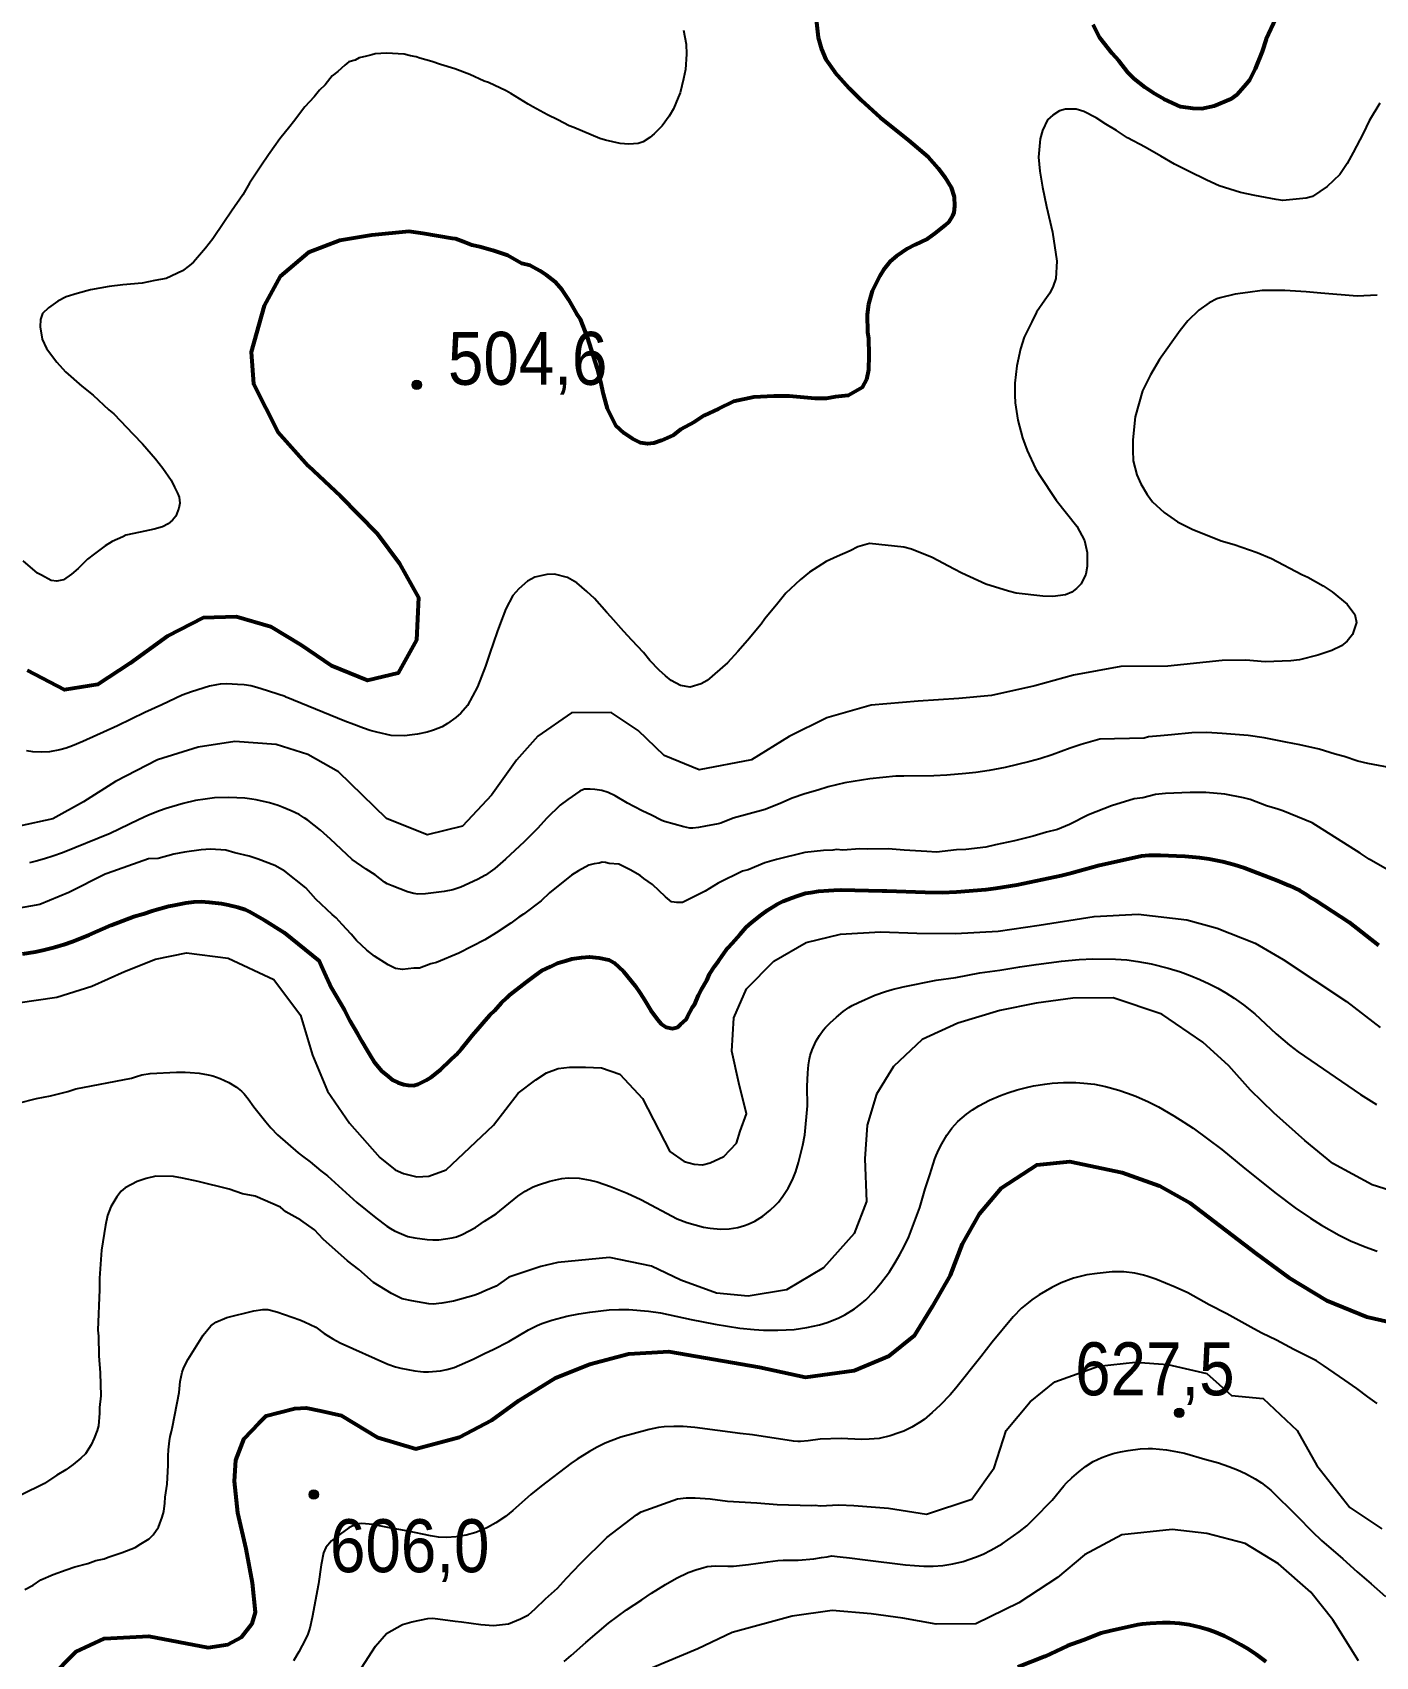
# Model space of a CAD drawing. Header units: metres. Extents: x 547833 to 556102, y 1844799 to 1850994.
# Drawn here: x 549995 to 550426, y 1846336 to 1846857 of the extents above; entities that cross this region are included whole.
import ezdxf

# ---------------------------------------------------------------- set-up
doc = ezdxf.new("R2010")
doc.units = ezdxf.units.M
doc.header["$LTSCALE"] = 6.8
for name, color, linetype, lineweight in [('1', 7, 'Continuous', 25), ('2', 7, 'Continuous', 53), ('5', 7, 'Continuous', 13)]:
    doc.layers.add(name, color=color, linetype=linetype, lineweight=lineweight)

msp = doc.modelspace()

# ---------------------------------------------------------------- hatches: boundary and pattern name
at = {"layer": '5'}
for points in [[(550120.01, 1846743.88, 1), (550117.01, 1846743.88, 1)], [(550364.84, 1846413.92, 1), (550361.84, 1846413.92, 1)], [(550086.94, 1846387.67, 1), (550083.94, 1846387.67, 1)]]:
    msp.add_hatch(color=256, dxfattribs=at).paths.add_polyline_path(points)

# ---------------------------------------------------------------- linework, layer by layer
at = {"layer": '1'}
for points in [[(550204.1, 1846857.7), (550204.98, 1846853.21), (550205.1, 1846850), (550204.78, 1846845.13), (550204.14, 1846842.08), (550203.03, 1846837.62), (550202.46, 1846836.07), (550200.89, 1846832.42), (550199.54, 1846830.16), (550197.29, 1846827.05), (550194.74, 1846824.4), (550193.38, 1846823.26), (550191.18, 1846821.89)], [(550191.18, 1846821.89), (550189.63, 1846821.35), (550186.55, 1846821.12), (550183.81, 1846821.31), (550179.1, 1846822.38), (550177.3, 1846822.92), (550168.97, 1846826.44), (550167.42, 1846827.01), (550163.85, 1846828.96), (550160.45, 1846830.56), (550155.81, 1846833.13), (550154.24, 1846833.95), (550148.76, 1846837.42), (550147.18, 1846838.23), (550141.54, 1846840.94), (550140.13, 1846841.4), (550135.55, 1846843.48), (550130.76, 1846845.29), (550126.13, 1846846.75), (550123.3, 1846847.67), (550119.46, 1846848.72), (550118.29, 1846849.21), (550116.52, 1846849.5), (550114.48, 1846850.02), (550108.74, 1846850.36), (550105.18, 1846850.08), (550104.09, 1846849.83), (550102.4, 1846849.39), (550099.98, 1846848.87), (550098.71, 1846848.11), (550096.67, 1846847.5), (550095.42, 1846846.49), (550093.17, 1846844.5), (550091.35, 1846843.06), (550089.07, 1846840.19), (550087.28, 1846838.5), (550085.54, 1846836.32), (550082.55, 1846833.13), (550078.89, 1846828.26), (550077.7, 1846826.76), (550074.55, 1846822.81), (550070.92, 1846817.68), (550068.48, 1846814.06), (550064.76, 1846808.56), (550062.7, 1846804.85), (550058.96, 1846799.59), (550056.52, 1846795.97), (550053.02, 1846790.74), (550050.64, 1846787.74), (550046.81, 1846783.22), (550045.56, 1846782.21), (550043.28, 1846780.46), (550037.98, 1846778), (550034.34, 1846777.34), (550030.34, 1846776.52), (550024.08, 1846775.93), (550019.68, 1846775.43), (550013.72, 1846774.38), (550009.4, 1846773.15), (550005.92, 1846772.14), (550003.23, 1846770.72), (550000.24, 1846768.64), (549998.34, 1846766.82), (549997.69, 1846764.88), (549997.59, 1846762.52)], [(550372.19, 1846809.56), (550366.28, 1846812.49), (550361.82, 1846814.71), (550357.43, 1846817.31), (550352.39, 1846820.21), (550346.73, 1846823.16), (550343.24, 1846825.49), (550339.78, 1846827.58), (550336.7, 1846829.59), (550332.75, 1846831.62), (550330.2, 1846832.32), (550326.85, 1846832.31), (550324.92, 1846831.85), (550322.72, 1846830.48), (550321.03, 1846828.93), (550319.44, 1846825.52), (550318.63, 1846822.83), (550318.18, 1846816.95), (550318.57, 1846812.41), (550319.4, 1846807.3), (550320.72, 1846801.12), (550322.64, 1846792.91), (550324.07, 1846783.53), (550323.7, 1846778.03), (550322.87, 1846775.58), (550321.76, 1846773.35), (550320.16, 1846771.06), (550317.5, 1846767.17), (550315.98, 1846764.14), (550313.57, 1846759.16), (550312.38, 1846755.43), (550311.14, 1846749.96), (550310.53, 1846744.44), (550310.59, 1846740.6), (550310.63, 1846738.12), (550311.51, 1846732.52), (550313.02, 1846726.87), (550314.47, 1846722.82), (550317.23, 1846717.06), (550318.32, 1846715.07), (550323.83, 1846706.9), (550330.49, 1846698.48), (550332.87, 1846693.91), (550333.8, 1846690.05), (550333.81, 1846685.59), (550333.35, 1846683.06), (550331.84, 1846680.04), (550330.4, 1846678.51), (550328.8, 1846677.34), (550326.79, 1846676.49), (550322.76, 1846675.91), (550319.52, 1846676.04), (550310.98, 1846677.05), (550308.56, 1846677.65), (550301.23, 1846679.91), (550293.53, 1846683.38), (550291.02, 1846684.71), (550284.02, 1846688.5), (550277.4, 1846691.1), (550274.85, 1846691.8), (550263.93, 1846692.92), (550260.08, 1846691.86), (550257.63, 1846690.59), (550253.5, 1846688.76), (550249.96, 1846687.12)], [(550427.77, 1846834.33), (550424.33, 1846828.61), (550422.43, 1846824.55), (550419.16, 1846818.48), (550417.21, 1846814.91), (550414.87, 1846811.43), (550410.86, 1846807.5), (550406.13, 1846804.36), (550404.09, 1846803.76), (550396.61, 1846803.03), (550394.46, 1846803.41), (550387.63, 1846804.62), (550383.06, 1846805.59), (550376.12, 1846807.78), (550372.19, 1846809.56)], [(550426.9, 1846772.71), (550420.47, 1846772.38), (550408.83, 1846773.29), (550404.13, 1846773.77), (550397.2, 1846774.2), (550389.92, 1846774.18), (550385.35, 1846773.46), (550381.35, 1846773.01), (550376.43, 1846771.84), (550375.45, 1846771.53), (550372.97, 1846770.24), (550369.6, 1846767.83), (550366.14, 1846764.41), (550363.66, 1846761.29), (550357.03, 1846752.04), (550354.15, 1846747.06), (550351.5, 1846741.91), (550349.21, 1846733.56), (550348.43, 1846726.19), (550348.39, 1846722.95), (550348.57, 1846719.53), (550349.69, 1846715), (550351.03, 1846712.12), (550353.04, 1846708.7), (550354.73, 1846706.27), (550358.55, 1846702.86), (550362.73, 1846699.89), (550367.45, 1846697.59), (550376.78, 1846693.8), (550380.95, 1846692.65), (550388.33, 1846690.05), (550392.99, 1846688.15), (550402.68, 1846682.98), (550404.59, 1846682.18), (550409.57, 1846679.31), (550412.42, 1846677.4), (550417.31, 1846673.51), (550419.71, 1846670.14), (550420.21, 1846667.57), (550419.02, 1846663.79), (550417.25, 1846661.57), (550415.39, 1846660.14), (550412.33, 1846658.58), (550407.85, 1846657.06), (550401.94, 1846655.58), (550399.15, 1846655.27), (550390.89, 1846654.94), (550384.76, 1846655.46), (550377.08, 1846655.39), (550359.72, 1846653.52), (550344.61, 1846653.5), (550329.34, 1846650.73), (550317, 1846647.25), (550303.06, 1846644.11), (550292.52, 1846643.17), (550279.49, 1846642.35), (550264.44, 1846641.03), (550250.22, 1846636.95), (550238.03, 1846631.02), (550226.02, 1846623.55), (550209.23, 1846620.35), (550197.93, 1846624.92), (550189.61, 1846632.94), (550180.91, 1846638.71), (550168.19, 1846638.56), (550157.34, 1846631.1), (550150.55, 1846623.44), (550142.47, 1846612.13), (550133.2, 1846602.25), (550121.83, 1846599.4), (550108.76, 1846604.67), (550093.42, 1846619.69), (550083.57, 1846625.2), (550073.33, 1846628.46), (550060.1, 1846629.43), (550048.35, 1846627.58), (550035.3, 1846623.5), (550021.81, 1846616.51), (550011.5, 1846610.02), (550001.59, 1846604.61), (549990.82, 1846602.22)], [(549997.59, 1846762.52), (549998.17, 1846758.49), (549999.62, 1846755.56), (550002.97, 1846751.1), (550005.67, 1846748.06), (550010.91, 1846743.45), (550014.59, 1846740.52), (550019.57, 1846735.88), (550021.21, 1846734.57), (550027.4, 1846728.09), (550030.48, 1846724.96), (550034.63, 1846720.1), (550036.94, 1846717.14), (550039.62, 1846713.23), (550040.74, 1846711), (550041.7, 1846709.13), (550042.22, 1846707.82), (550042.44, 1846705.87), (550042.11, 1846704.34), (550041.17, 1846701.76), (550040.08, 1846700.39), (550038.72, 1846699.25), (550036.85, 1846698.29), (550034.21, 1846697.5), (550029.73, 1846696.62), (550025.13, 1846695.6), (550024.07, 1846695.11), (550020.65, 1846693.6), (550018.45, 1846692.24), (550015.02, 1846689.62), (550012.74, 1846687.87), (550009.73, 1846684.93), (550007.58, 1846683.07), (550005.06, 1846681.3), (550002.88, 1846680.81), (550001.11, 1846681.1), (549997.95, 1846682.73), (549996.76, 1846683.46), (549992.1, 1846687.39)], [(550249.96, 1846687.12), (550244.64, 1846683.79), (550241.57, 1846681.33), (550236.98, 1846676.97), (550234.49, 1846673.84), (550230.23, 1846668.77), (550229.06, 1846667.02), (550224.69, 1846661.82), (550221.63, 1846658.25), (550218.32, 1846654.65), (550211.77, 1846648.95), (550209.79, 1846647.86), (550206.31, 1846646.84), (550203.15, 1846647.35), (550200.24, 1846649), (550198.33, 1846650.52), (550196.39, 1846652.29), (550193.31, 1846655.41), (550191.3, 1846657.91), (550187.61, 1846661.95), (550184.94, 1846664.75), (550180.82, 1846669.36), (550179.54, 1846670.83), (550175.56, 1846675.34), (550173.08, 1846677.54), (550169.92, 1846680.28), (550166.87, 1846682.04), (550162.78, 1846683.06), (550160.31, 1846683.03), (550156.45, 1846682.1), (550154.11, 1846680.84), (550151.29, 1846678.41), (550149.31, 1846676.21), (550147.06, 1846671.98), (550145.06, 1846666.67), (550144.3, 1846664.61), (550141.97, 1846657.77), (550140.6, 1846653.52), (550138, 1846646.91), (550134.83, 1846640.97), (550132.63, 1846638.49), (550131.06, 1846637.07), (550128.42, 1846635.16), (550126.68, 1846634.1), (550123.83, 1846633.03), (550121.79, 1846632.43), (550118.77, 1846631.71), (550117.06, 1846631.52), (550114.61, 1846631.24), (550110.26, 1846631.37), (550105.69, 1846632.34), (550103.51, 1846632.96), (550101.44, 1846633.72), (550098.34, 1846634.85), (550095.37, 1846635.88), (550076.61, 1846643.65), (550076.2, 1846643.81), (550068.55, 1846646.33), (550066.43, 1846646.96), (550065.25, 1846647.22), (550063.07, 1846647.55), (550060.89, 1846647.74), (550057.55, 1846647.87), (550055.39, 1846647.77), (550054.18, 1846647.6)], [(550054.18, 1846647.6), (550051.97, 1846647.1), (550046.16, 1846645.34), (550043.21, 1846644.25), (550036.63, 1846641.11), (550031.21, 1846638.65), (550022.37, 1846634.37), (550011.22, 1846629.34), (550007.94, 1846628), (550005.89, 1846627.3), (550003.84, 1846626.72), (550000.61, 1846626.11), (549997.93, 1846625.92), (549995.25, 1846626.05), (549993.15, 1846626.4)], [(550430.75, 1846621.09), (550423.91, 1846622.29), (550420.73, 1846623.05), (550416.35, 1846624.54), (550413.41, 1846625.32), (550408.26, 1846626.97), (550402.03, 1846628.37), (550397.59, 1846629.23), (550390.63, 1846630.55), (550385.46, 1846631.32), (550377.08, 1846631.98), (550372.2, 1846632.3), (550367.39, 1846632.13), (550360.89, 1846631.51), (550357.33, 1846631.23), (550353.52, 1846630.93), (550352.08, 1846630.51), (550337.81, 1846630.11), (550331.81, 1846628.47), (550328.29, 1846627.3), (550322.49, 1846625.14), (550318.58, 1846623.86), (550315.31, 1846622.96), (550307.45, 1846621.02), (550302.35, 1846620.06), (550298.05, 1846619.44), (550294.84, 1846619.07), (550288.72, 1846618.59), (550284.54, 1846618.36), (550274.87, 1846618.3), (550272.38, 1846618.22), (550264.02, 1846617.4), (550255.93, 1846616.14), (550250.59, 1846614.84), (550247.29, 1846613.77), (550243.13, 1846612.57), (550239.06, 1846611.15), (550235.39, 1846609.55), (550230.38, 1846607.6), (550220.08, 1846604.8), (550216.17, 1846603.23), (550215.25, 1846602.96), (550211.18, 1846602.26), (550208.94, 1846601.77), (550207.17, 1846601.55), (550206.15, 1846601.6), (550204.22, 1846602.01), (550198.05, 1846603.71), (550197.2, 1846604.05), (550193.7, 1846605.89), (550191.07, 1846607.07)], [(550191.07, 1846607.07), (550188.17, 1846608.51), (550186.15, 1846609.6), (550182.24, 1846611.91), (550179.96, 1846613.06), (550177.95, 1846613.63), (550175.65, 1846613.96), (550174.18, 1846614.14), (550172.77, 1846614.13), (550172.4, 1846614.06), (550172.04, 1846613.97), (550170.83, 1846613.4), (550167.03, 1846610.8), (550164.56, 1846608.97), (550160.26, 1846604.75), (550157.22, 1846601.44), (550152.97, 1846597.2), (550147.01, 1846591.65), (550143.59, 1846588.66), (550140.56, 1846586.49), (550137.99, 1846585.14), (550132.65, 1846582.67), (550130.05, 1846581.75), (550127.34, 1846581.24), (550121.3, 1846580.53), (550118.84, 1846580.44), (550117.58, 1846580.57), (550115.48, 1846581.16), (550110.65, 1846583.01), (550108.97, 1846583.73), (550108.17, 1846584.19), (550105.14, 1846586.59), (550102.21, 1846588.41), (550097.8, 1846591.53), (550090.83, 1846598.04), (550087.62, 1846600.92), (550083.5, 1846604.12), (550082.37, 1846604.92), (550080.75, 1846605.91), (550078.2, 1846607.15), (550075.61, 1846608.25), (550074, 1846608.87), (550071.19, 1846609.72), (550066.88, 1846610.69), (550065.56, 1846610.92), (550063.25, 1846611.15), (550058.18, 1846611.42), (550053.58, 1846611.26), (550050.51, 1846610.91), (550047.45, 1846610.41), (550043.52, 1846609.54), (550038.07, 1846607.86), (550035.85, 1846607.09), (550032.31, 1846605.71), (550029.19, 1846604.3), (550020, 1846599.88), (550004.79, 1846593.69), (550001.66, 1846592.55), (549998.96, 1846591.68), (549996.27, 1846590.94), (549994.14, 1846590.45)], [(550438.33, 1846583.58), (550424.31, 1846591.6), (550421.46, 1846593.51), (550405.98, 1846603.29), (550396.64, 1846607.09), (550394.95, 1846607.71), (550391.4, 1846608.72), (550386.1, 1846610.75), (550384.02, 1846611.33), (550378.02, 1846612.47), (550371.88, 1846612.99), (550366.82, 1846613.02), (550358.96, 1846612.74), (550355.76, 1846612.37), (550351.63, 1846611.3), (550348.83, 1846610.98), (550341.6, 1846608.74), (550334.23, 1846605.88), (550328.1, 1846602.76), (550324.24, 1846601.11), (550320.69, 1846600.3), (550316.38, 1846599), (550310.48, 1846597.52), (550304.35, 1846596.22), (550301.2, 1846595.46), (550294.8, 1846594.74), (550291.78, 1846594.6), (550285.39, 1846593.87), (550282.32, 1846594.13), (550274.99, 1846594.51), (550269.88, 1846594.95)], [(550269.88, 1846594.95), (550263.22, 1846594.8), (550260.77, 1846594.93), (550255.35, 1846594.52), (550253.31, 1846594.69), (550252.11, 1846594.55), (550249.09, 1846594.41), (550243.09, 1846593.73), (550234.04, 1846591.49), (550230.31, 1846590.46), (550224.89, 1846588.23), (550223.12, 1846587.82), (550215.26, 1846583.9), (550211.09, 1846581.4), (550203.81, 1846577.74), (550201.99, 1846577.74), (550200.35, 1846577.96), (550198.34, 1846579.55), (550194.25, 1846583.54), (550191.4, 1846585.44), (550190.29, 1846586.33), (550187.04, 1846588.19), (550183.39, 1846590), (550180.33, 1846590.26), (550179.08, 1846590.53), (550178.06, 1846590.61), (550177.09, 1846590.3), (550175.49, 1846590.12), (550173.71, 1846589.71), (550170.47, 1846587.93), (550168.21, 1846586.46), (550161.16, 1846580.8), (550158.41, 1846578.26), (550152.82, 1846573.99), (550151.31, 1846573.01), (550148.7, 1846571.09), (550143.99, 1846567.93), (550140.4, 1846565.7), (550131.97, 1846561.5), (550124.82, 1846558.46), (550123.05, 1846558.06), (550119.36, 1846556.63), (550117.54, 1846556.63), (550113.94, 1846556.22), (550111.68, 1846556.57), (550109.32, 1846557.72), (550104.96, 1846560.46), (550102.51, 1846562.41), (550099.13, 1846565.47), (550097.48, 1846567.51), (550094.5, 1846570.61), (550092.63, 1846572.83), (550091.29, 1846573.9), (550086.08, 1846578.77), (550082.83, 1846582.45), (550076.16, 1846587.77), (550072.91, 1846589.63), (550067.62, 1846591.66), (550064.68, 1846592.54), (550060.11, 1846593.64), (550057.17, 1846594.52), (550052.28, 1846594.78), (550049.26, 1846594.64), (550043.89, 1846593.83), (550040.52, 1846593.24), (550035.41, 1846591.85), (550032.39, 1846591.71), (550019.13, 1846587.05), (550018.42, 1846586.77), (550006.75, 1846580.9), (549997.43, 1846577.11), (549984.83, 1846574.78)], [(550014.13, 1846550.84), (550024.64, 1846555.54), (550034.58, 1846559.52), (550044.61, 1846561.57), (550057.93, 1846559.83), (550072.6, 1846553.05), (550081.18, 1846541.55), (550084.97, 1846528.73), (550089.79, 1846517.19), (550096.94, 1846506.83), (550106.63, 1846495.85), (550111.54, 1846491.91), (550114.21, 1846490.69), (550118.52, 1846489.67), (550122.42, 1846489.88), (550127.96, 1846491.91), (550143.13, 1846506.22), (550151.06, 1846516.47), (550156.7, 1846520.77), (550160.19, 1846523), (550163.89, 1846524.42), (550167.58, 1846524.83), (550172.72, 1846524.83), (550177.85, 1846524.63), (550183.75, 1846522.65), (550191.01, 1846514.77), (550199.81, 1846497.8), (550204.33, 1846494.55), (550207.62, 1846493.74), (550210.28, 1846493.53), (550212.75, 1846494.14), (550217.06, 1846496.18), (550221.17, 1846500.44), (550222.4, 1846504.3), (550224.43, 1846509.85), (550221.87, 1846519.83), (550219.68, 1846529.97), (550220.29, 1846540.69), (550224.43, 1846550), (550233.16, 1846558.91), (550243.53, 1846564.89), (550254.53, 1846567.57), (550267.44, 1846568.25), (550279.04, 1846567.88), (550291.53, 1846567.74), (550305.22, 1846568.51), (550318.38, 1846570.39), (550336, 1846573.17), (550350.19, 1846574), (550365.74, 1846572.12), (550375.52, 1846569.46), (550387.77, 1846564.61), (550396.67, 1846559.39), (550417.03, 1846545.98), (550427.86, 1846537.59)], [(550089.84, 1846489.95), (550098.09, 1846482.44), (550099.3, 1846481.42), (550105.37, 1846476.5), (550108.87, 1846473.83), (550110.02, 1846473.05), (550111.37, 1846472.34), (550114.32, 1846471), (550115.59, 1846470.53), (550117.86, 1846470.04), (550121.79, 1846469.51), (550123.69, 1846469.39), (550125.58, 1846469.48), (550129.89, 1846470.03), (550131.26, 1846470.42), (550133.1, 1846471.16), (550137.32, 1846473.4), (550140.3, 1846475.47), (550144.02, 1846477.81), (550151, 1846483.4), (550153.29, 1846485.01), (550155.88, 1846486.43), (550157.6, 1846487.14), (550161.25, 1846488.31), (550165.11, 1846489.11), (550167.15, 1846489.31), (550170.63, 1846489.24), (550174.22, 1846488.61), (550176.4, 1846488.04), (550180.7, 1846486.58), (550186.05, 1846484.42), (550190.5, 1846482.34), (550202.16, 1846476.16), (550205.18, 1846474.98), (550207.88, 1846474.21), (550210.6, 1846473.55), (550212.74, 1846473.15), (550216.05, 1846472.87), (550218.79, 1846472.97), (550221.55, 1846473.41), (550223.71, 1846474.02), (550224.9, 1846474.46), (550227.02, 1846475.47), (550229.6, 1846477.05), (550231.99, 1846478.91), (550233.72, 1846480.55), (550234.61, 1846481.54), (550236.1, 1846483.47), (550237.77, 1846486.06), (550239.15, 1846488.7), (550240.27, 1846491.42), (550241.13, 1846494.25), (550242.5, 1846499.82), (550243.13, 1846503.09), (550243.99, 1846512.42), (550243.91, 1846518.63), (550244.07, 1846523.08), (550244.28, 1846525.57), (550244.59, 1846527.51), (550244.84, 1846528.56), (550245.46, 1846530.43), (550246.76, 1846533.26), (550247.78, 1846535.01), (550248.97, 1846536.69), (550249.71, 1846537.58), (550251.2, 1846539.09), (550253.27, 1846540.92), (550255.46, 1846542.68), (550257.27, 1846543.96), (550258.33, 1846544.6), (550260.33, 1846545.64), (550265.64, 1846547.97), (550268.97, 1846549.17), (550271.19, 1846549.8), (550274.7, 1846550.63), (550285.31, 1846552.73), (550291.56, 1846553.64), (550299.32, 1846555.09), (550305.78, 1846555.99), (550312.17, 1846557.03), (550317.42, 1846557.77), (550325.58, 1846558.83), (550331.21, 1846559.42), (550335.55, 1846559.59), (550342.85, 1846559.49), (550346.54, 1846559.26), (550350.09, 1846558.79), (550354.33, 1846557.98), (550359.76, 1846556.68), (550363.74, 1846555.45), (550366.88, 1846554.29), (550369.95, 1846553), (550372.9, 1846551.63), (550375.68, 1846550.23), (550378.35, 1846548.72), (550380.94, 1846547.03), (550383.96, 1846544.84), (550387.56, 1846541.94), (550394.46, 1846535.59), (550398.76, 1846531.92), (550401.49, 1846529.78)], [(549984.43, 1846544.62), (550002.96, 1846547.37), (550014.13, 1846550.84)], [(550435.14, 1846484.03), (550425.26, 1846487.1), (550412.68, 1846493.93), (550403.71, 1846501.3), (550393.68, 1846510.2), (550386.25, 1846517.49), (550379.27, 1846525.33), (550370.91, 1846532.9), (550357.71, 1846541.82), (550342.11, 1846547.16), (550329.18, 1846546.97), (550317.42, 1846545.38), (550305.74, 1846543.04), (550292.23, 1846538.97)], [(550292.23, 1846538.97), (550280.76, 1846533.73), (550271.58, 1846525.07), (550266.11, 1846516.19), (550263.17, 1846506.2), (550262.36, 1846495.44), (550262.89, 1846481.78), (550258.99, 1846471.43), (550249.06, 1846460.4), (550237.28, 1846453.35), (550224.94, 1846451.31), (550214.79, 1846452.32), (550203.27, 1846456.48), (550193.86, 1846461), (550180.34, 1846463.79), (550163.75, 1846462.16), (550158.36, 1846460.9), (550148.07, 1846457.45), (550143.95, 1846454.55), (550140.66, 1846453.17), (550138.36, 1846452.1), (550136.81, 1846451.52), (550130.33, 1846449.77), (550126.56, 1846449.14), (550123.76, 1846448.82), (550122.34, 1846448.87), (550116.97, 1846449.87), (550113.86, 1846450.53), (550110.43, 1846452.17), (550104.57, 1846455.75), (550099.85, 1846459.87), (550096.29, 1846462.7), (550088.42, 1846469.7), (550085.66, 1846472.62), (550081.26, 1846475.77), (550076.5, 1846478.46), (550074.72, 1846479.88), (550066.64, 1846483.42), (550062.51, 1846484.16), (550058.28, 1846485.71), (550048.29, 1846488.21), (550043.32, 1846489.27), (550040.43, 1846489.75), (550034.75, 1846489.92), (550031.6, 1846489.15), (550028.67, 1846488.21), (550024.85, 1846486.16), (550023.57, 1846485.01), (550022.15, 1846483.23), (550020.29, 1846479.98), (550019.19, 1846477.23), (550018.53, 1846474.12), (550017.22, 1846466.08), (550016.62, 1846457.11), (550016.62, 1846453.47), (550016.08, 1846440.46), (550016.3, 1846438.46), (550016.4, 1846432.21), (550016.82, 1846426.79), (550017.05, 1846419.33), (550016.66, 1846415.65), (550016.67, 1846413.83), (550016.32, 1846409.74), (550015.88, 1846408.28), (550014.95, 1846405.74)], [(550401.49, 1846529.78), (550421.53, 1846516.1), (550426.67, 1846512.83)], [(549990.48, 1846513.28), (549996.38, 1846514.81), (550000.87, 1846515.69), (550002.2, 1846515.97), (550006.41, 1846517.07), (550009.05, 1846517.86), (550026.89, 1846521.36), (550028.17, 1846521.77), (550030.22, 1846522.35), (550032.87, 1846522.81), (550041.4, 1846523.23), (550044.14, 1846523.26), (550045.71, 1846523.19), (550048.64, 1846522.9), (550051.5, 1846522.41), (550052.97, 1846522.04), (550055.4, 1846521.21), (550058.18, 1846519.93), (550060.61, 1846518.48), (550062.27, 1846517.16), (550063.08, 1846516.34), (550064.37, 1846514.69), (550066.13, 1846512.15), (550070, 1846507.26), (550071.66, 1846505.34), (550073.8, 1846503.19), (550080.39, 1846497.37), (550081.76, 1846496.26), (550084.27, 1846494.5), (550087.65, 1846491.63), (550089.84, 1846489.95)], [(550311.27, 1846517.56), (550314.24, 1846518.33), (550316.55, 1846518.83), (550320.16, 1846519.45), (550322.5, 1846519.74), (550326.22, 1846519.95), (550330.09, 1846519.91), (550332.69, 1846519.76), (550336.1, 1846519.36), (550339.63, 1846518.63), (550343.95, 1846517.43), (550346.69, 1846516.54), (550349.39, 1846515.54), (550353.47, 1846513.73), (550356.63, 1846512.12), (550361.62, 1846509.19), (550364.82, 1846507.22), (550367.81, 1846505.25), (550376.97, 1846498.43), (550384.41, 1846492.32), (550394.46, 1846484.31), (550400.59, 1846479.73), (550405.47, 1846476.34), (550408.99, 1846474.14), (550414.69, 1846470.94), (550418.29, 1846469.16), (550423.04, 1846467.23), (550426.9, 1846465.84)], [(550111.69, 1846428.66), (550113.36, 1846428.28), (550117.88, 1846427.4), (550119.69, 1846427.12), (550120.65, 1846427.05), (550122.32, 1846427.06), (550126.15, 1846427.43), (550128.18, 1846427.79), (550130.54, 1846428.49), (550136.66, 1846431.18), (550140.46, 1846433.08), (550143.01, 1846434.23), (550148.06, 1846436.83), (550154.43, 1846440.57), (550157.21, 1846441.99), (550158.63, 1846442.62), (550161.84, 1846443.66), (550166.71, 1846444.96), (550170.52, 1846445.71), (550174.06, 1846446.22), (550180.27, 1846446.92), (550183.37, 1846447.11), (550186.58, 1846447.05), (550192.88, 1846446.58), (550196.77, 1846446.03), (550206.59, 1846443.86), (550214.35, 1846442.37), (550222.26, 1846441.12), (550226.82, 1846440.64), (550229.85, 1846440.48), (550234.41, 1846440.43), (550237.09, 1846440.51), (550239.69, 1846440.7), (550243.79, 1846441.28), (550247.79, 1846442.18), (550250.24, 1846442.91), (550253.82, 1846444.3), (550255.96, 1846445.36), (550259.06, 1846447.28), (550260.91, 1846448.69), (550262.66, 1846450.21), (550265.14, 1846452.7), (550267.45, 1846455.39), (550270.25, 1846459.15), (550272.15, 1846462.19), (550273.59, 1846464.72), (550274.98, 1846467.27), (550276.48, 1846470.42), (550280.02, 1846479.77), (550281.71, 1846485.77), (550283.3, 1846490.34), (550284.85, 1846495.47), (550285.25, 1846496.55), (550286.11, 1846498.43), (550287.08, 1846500.27), (550288.76, 1846503.06), (550290.37, 1846505.28), (550292.29, 1846507.37), (550295, 1846509.74), (550296.95, 1846511.14), (550299.03, 1846512.44), (550302.41, 1846514.25), (550305.95, 1846515.78), (550308.28, 1846516.63), (550311.27, 1846517.56)], [(550349.12, 1846458.74), (550345.52, 1846459.17), (550341.78, 1846459.15), (550336.95, 1846458.67), (550333.64, 1846458.18), (550329.41, 1846457.17), (550325.38, 1846455.59), (550322.43, 1846454.11), (550318.34, 1846451.75), (550316, 1846450.15), (550314.78, 1846449.22), (550312.72, 1846447.46), (550309.96, 1846444.72), (550303.25, 1846436.63), (550299.59, 1846431.9), (550291.56, 1846421.82), (550289.76, 1846419.71), (550286.55, 1846416.32), (550284.05, 1846413.97), (550281.41, 1846411.78), (550279.98, 1846410.76), (550277.43, 1846409.26), (550274.85, 1846408.07), (550273.35, 1846407.48), (550270.54, 1846406.54), (550266.99, 1846405.71), (550263.73, 1846405.4), (550261.36, 1846405.39), (550254.81, 1846405.67), (550248.09, 1846405.42), (550244.22, 1846404.9), (550241.76, 1846404.72), (550240.83, 1846404.73), (550239.48, 1846404.85), (550226.31, 1846406.82), (550222.31, 1846407.27), (550207.83, 1846409.21), (550204.05, 1846409.5), (550201, 1846409.55), (550197.95, 1846409.4), (550196.1, 1846409.15), (550193.17, 1846408.57), (550183.98, 1846406.05), (550180.92, 1846404.92), (550179.05, 1846404.12), (550176.45, 1846402.88), (550173.93, 1846401.5), (550170.02, 1846399.05), (550168.02, 1846397.63), (550158.42, 1846390.34), (550155.18, 1846387.69), (550149.39, 1846382.51), (550146.95, 1846380.61), (550143.87, 1846378.57), (550141.26, 1846377.09), (550139.87, 1846376.42), (550137.45, 1846375.46), (550134.36, 1846374.62), (550131.1, 1846374.1), (550128.03, 1846373.89), (550125.51, 1846374), (550122.87, 1846374.41), (550115.77, 1846375.92), (550109.74, 1846376.97), (550104.39, 1846378.01), (550100.84, 1846378.34), (550099.16, 1846378.13), (550096.64, 1846377.02), (550093.87, 1846374.98), (550091.12, 1846372.86), (550089.29, 1846370.64), (550088.57, 1846368.95), (550087.76, 1846365.09), (550086.96, 1846359), (550084.93, 1846348.25), (550084.21, 1846344.82), (550083.44, 1846342.55), (550081.74, 1846339.17), (550080.62, 1846337.16), (550078.87, 1846334.31)], [(550426.9, 1846416.95), (550423.9, 1846419.01), (550420.35, 1846421.75), (550416.52, 1846424.43), (550409.7, 1846429.09), (550407.43, 1846430.55), (550406.13, 1846431.28), (550400.09, 1846434.19), (550394.55, 1846437.22), (550389.81, 1846439.5), (550387.24, 1846440.83), (550378.61, 1846445.69), (550373, 1846448.59), (550366.09, 1846452.4), (550362.08, 1846454.23), (550355.77, 1846456.79), (550353.26, 1846457.7), (550351.82, 1846458.12), (550349.12, 1846458.74)], [(549992.67, 1846357.21), (549995.36, 1846358.63), (549997.78, 1846360.27), (550001.8, 1846361.97), (550005.96, 1846363.55), (550008.71, 1846364.48), (550012.92, 1846365.58), (550015.42, 1846366.48), (550018.09, 1846367.03), (550019.39, 1846367.55), (550023.93, 1846369.06), (550028.09, 1846370.65), (550029.94, 1846371.85), (550032.6, 1846373.51), (550033.82, 1846374.77), (550035.53, 1846377.19), (550036.78, 1846380.43), (550037.32, 1846382.23), (550037.64, 1846384.87), (550037.66, 1846386.86), (550038.3, 1846391.02), (550038.59, 1846395.02), (550038.72, 1846397.14), (550038.64, 1846400.11), (550038.8, 1846401.98), (550039.09, 1846404.87), (550039.3, 1846406.26), (550039.73, 1846407.92), (550040.06, 1846409.44), (550042.17, 1846420.46), (550042.55, 1846423.95), (550043.14, 1846426.93), (550043.69, 1846428.48), (550045.07, 1846431.11), (550049.89, 1846438.81), (550052.36, 1846441.83), (550054.02, 1846443.05), (550057.54, 1846444.47), (550066.17, 1846446.65), (550069.06, 1846447.09), (550070.67, 1846447.03), (550073.55, 1846446.34), (550080.91, 1846443.8), (550082.46, 1846443.14), (550086.12, 1846441.38), (550088.73, 1846439.38), (550091.51, 1846437.68), (550093.92, 1846436.33), (550109.22, 1846429.55), (550111.69, 1846428.66)], [(550156.56, 1846350.96), (550159.84, 1846354.17), (550163.71, 1846357.65), (550166.59, 1846360.82), (550171.12, 1846365.59), (550179.51, 1846373.84), (550189.02, 1846381.2), (550190.53, 1846382.18), (550202.22, 1846386.34), (550205.02, 1846386.66), (550207.87, 1846386.58), (550212.76, 1846386.32), (550218.33, 1846385.53), (550227.71, 1846384.98), (550234.26, 1846384.5), (550245.25, 1846384.12), (550246.45, 1846384.26), (550248.09, 1846384.04), (550254.02, 1846384.41), (550258.87, 1846384.18), (550270.02, 1846383.28), (550282.18, 1846381.36), (550296.75, 1846386.19), (550303.86, 1846396.26), (550307.71, 1846408.26), (550315.44, 1846417.39), (550323.34, 1846423.88), (550337.38, 1846428.9), (550349.31, 1846430.12), (550359.68, 1846429.39), (550372.2, 1846426.5), (550380.11, 1846419.52), (550390.26, 1846418.51), (550401.21, 1846408.19), (550407.56, 1846396.97), (550418.1, 1846383.56), (550428.4, 1846376.72)], [(550014.95, 1846405.74), (550013.98, 1846403.61), (550012.08, 1846400.76), (550010.62, 1846399.38), (550008.22, 1846397.29), (550005.79, 1846395.6), (550002.95, 1846393.86), (549999, 1846391.19), (549991.33, 1846387.49)], [(550165.8, 1846334.12), (550168.09, 1846336.01), (550172.79, 1846340.18), (550180.06, 1846346.39), (550185.89, 1846350.71), (550190.74, 1846353.86), (550193.87, 1846356), (550198.34, 1846358.79), (550201.87, 1846360.81), (550205.7, 1846362.63), (550208.42, 1846363.62), (550210.34, 1846364.2), (550211.78, 1846364.54), (550213.12, 1846364.74), (550214.56, 1846364.84), (550218.43, 1846364.64), (550220.26, 1846364.72), (550224.98, 1846365.17), (550231.25, 1846366.13), (550234.42, 1846366.47), (550236.16, 1846366.59), (550241.01, 1846366.64), (550245.99, 1846367.01), (550248.43, 1846367.51), (550250.29, 1846367.73), (550251.66, 1846367.98), (550254.49, 1846367.63), (550257.49, 1846367.39), (550262.47, 1846366.67), (550275.47, 1846365.12), (550278.36, 1846364.85), (550281.3, 1846364.7), (550284.32, 1846364.71), (550287.46, 1846364.94), (550290.67, 1846365.43), (550293.94, 1846366.23), (550297.89, 1846367.55), (550300.39, 1846368.59), (550302.83, 1846369.77), (550306.44, 1846371.88), (550311.93, 1846375.68), (550314.42, 1846377.67), (550316.67, 1846379.83), (550322.57, 1846385.92), (550326.31, 1846390.47), (550327.17, 1846391.42), (550328.84, 1846393.04), (550331.06, 1846394.97), (550333.28, 1846396.73), (550335.7, 1846398.29), (550338.5, 1846399.6), (550340.84, 1846400.45), (550342.15, 1846400.84), (550344.5, 1846401.42), (550346.91, 1846401.85), (550350.83, 1846402.33), (550353.36, 1846402.46), (550354.7, 1846402.45), (550357.03, 1846402.27), (550359.29, 1846401.98)], [(550359.29, 1846401.98), (550362.78, 1846401.42), (550365, 1846400.97), (550371.6, 1846399.02), (550375.91, 1846397.84), (550379.28, 1846396.7), (550382.01, 1846395.6), (550384.63, 1846394.4), (550387.75, 1846392.7), (550389.73, 1846391.39), (550392.7, 1846389.04), (550401.17, 1846380.74), (550406.07, 1846375.79), (550409.07, 1846372.96), (550415.89, 1846367.08), (550420.44, 1846362.92), (550424.99, 1846359.06), (550429.59, 1846354.99)], [(550420.89, 1846334.33), (550412.66, 1846347.5), (550405.56, 1846356.35), (550395.25, 1846365.47), (550384.48, 1846372), (550372.18, 1846375.17), (550361.11, 1846376.46), (550344.92, 1846374.75), (550332.94, 1846368.31), (550324.23, 1846361.1)], [(550324.23, 1846361.1), (550311.82, 1846352.96), (550297.98, 1846346.19), (550285.3, 1846346.02), (550274.53, 1846347.97), (550264.46, 1846349.37), (550251.89, 1846350.49), (550239.02, 1846348.65), (550219.79, 1846343.42), (550208.71, 1846338.1), (550193.67, 1846331.82)], [(550100.72, 1846332.06), (550105.2, 1846339.06), (550108.79, 1846343.11), (550113.95, 1846345.93), (550116.88, 1846346.87), (550122.04, 1846347.86), (550123.64, 1846348.04), (550130.85, 1846347.03), (550132.9, 1846346.86), (550139.08, 1846345.94), (550143.18, 1846345.59), (550147.98, 1846346.14), (550151.85, 1846347.79), (550154.34, 1846349.09), (550156.56, 1846350.96)]]:
    msp.add_lwpolyline(points, dxfattribs=at)
at = {"layer": '2'}
for points in [[(550245.23, 1846874.5), (550247.41, 1846855.33), (550248.44, 1846851.6), (550249.82, 1846848.32), (550252.72, 1846844.2), (550257.34, 1846839.06), (550261.21, 1846835.25), (550267.31, 1846829.67), (550276.43, 1846822.41), (550282.7, 1846817.05), (550285.95, 1846813.37), (550288.08, 1846810.58), (550290.09, 1846807.17), (550291.03, 1846804.24), (550291.17, 1846801.22), (550290.99, 1846799.18), (550290.51, 1846798.11), (550289.31, 1846796.16), (550288.03, 1846795), (550284.88, 1846792.42), (550282.45, 1846790.72), (550278.41, 1846788.85), (550275.93, 1846787.56), (550272.56, 1846785.15), (550270.52, 1846783.51), (550268.39, 1846780.84), (550267.2, 1846778.88), (550264.72, 1846773.95), (550263.58, 1846769.77), (550263.14, 1846766.49), (550263.2, 1846760.63), (550263.6, 1846758.85), (550263.62, 1846753.39), (550263.54, 1846748.73), (550262.88, 1846745.62)], [(550367.72, 1846832.56), (550363.82, 1846833.12), (550358.48, 1846835.55), (550355.02, 1846837.59), (550352.39, 1846839.31), (550348.84, 1846842.15), (550346.79, 1846844.14), (550343.94, 1846847.86), (550341.85, 1846850.26), (550337.84, 1846855.26), (550335.74, 1846859.48)], [(550394.39, 1846861.47), (550391.29, 1846854.85), (550389.93, 1846850.85), (550387.72, 1846845.34), (550385.91, 1846841.7), (550384.84, 1846840.36), (550381.79, 1846836.98), (550379.93, 1846835.56), (550374.52, 1846833.32), (550370.57, 1846832.47), (550367.72, 1846832.56)], [(550262.88, 1846745.62), (550261.55, 1846743.04), (550256.98, 1846740.5), (550252.99, 1846740.05), (550250.02, 1846739.51), (550246.38, 1846739.5), (550238.21, 1846740.19), (550233.14, 1846740.23), (550226.71, 1846739.9), (550220.19, 1846738.56), (550215.4, 1846736.19), (550210.78, 1846734.05), (550207.59, 1846731.87), (550203.2, 1846729.55), (550200.99, 1846727.68), (550197.13, 1846726.03), (550194.6, 1846725.14), (550192.6, 1846724.91), (550190.34, 1846725.26), (550187.76, 1846726.59), (550185.14, 1846728.31), (550182.42, 1846730.84), (550179.79, 1846736.2), (550178.45, 1846740.91), (550177.6, 1846744.85), (550176.52, 1846748.98), (550173.35, 1846759.14), (550171.07, 1846764.95), (550169.87, 1846766.64), (550167.33, 1846771.2), (550165.14, 1846774.39), (550163.05, 1846776.79), (550160.16, 1846779.09), (550157.98, 1846780.46), (550154.96, 1846782.14), (550152.25, 1846782.84), (550147.72, 1846785.37), (550142.88, 1846787.04), (550138.7, 1846788.19), (550136.21, 1846788.71), (550133.46, 1846789.82), (550130.92, 1846790.74), (550129.9, 1846790.83), (550120.41, 1846792.46), (550115.99, 1846793.09), (550104.04, 1846791.87), (550093.84, 1846790.19), (550083.75, 1846786.32), (550074.62, 1846778.66), (550069.45, 1846769.24), (550065.29, 1846754.35), (550066.06, 1846744.17), (550073.9, 1846728.82), (550083.59, 1846717.84), (550094.05, 1846708.11), (550105.79, 1846696.19), (550113, 1846686.48), (550119.04, 1846675.6), (550118.39, 1846661.89), (550112.57, 1846651.36), (550102.71, 1846648.94), (550091.12, 1846653.73), (550081.41, 1846660.3), (550071.65, 1846666.21), (550060.63, 1846669.37)], [(550060.63, 1846669.37), (550049.89, 1846669.06), (550038.47, 1846663.22), (550026.34, 1846654.44), (550016.06, 1846647.69), (550005.35, 1846645.96), (549993.47, 1846652.15)], [(550208.93, 1846547.96), (550209.96, 1846549.81), (550211.62, 1846552.72), (550212.51, 1846554.68), (550214.08, 1846557.22), (550215.38, 1846558.85), (550216.55, 1846560.59), (550218.37, 1846563.16), (550219.81, 1846564.68), (550222.33, 1846567.57), (550224.31, 1846569.78), (550225.99, 1846571.33), (550229.06, 1846573.79), (550231.13, 1846575.26), (550234.25, 1846577.23), (550236.13, 1846578.18), (550238.98, 1846579.25), (550240.77, 1846579.83), (550243.28, 1846580.73), (550244.99, 1846580.92), (550247.54, 1846581.34), (550250.86, 1846581.59), (550252.47, 1846581.65), (550254.81, 1846581.79), (550267.9, 1846581.47), (550269.46, 1846581.46), (550281.78, 1846581), (550287.17, 1846580.96), (550291.86, 1846581.15), (550301.26, 1846581.86), (550304.47, 1846582.27), (550311.17, 1846583.42), (550325.44, 1846586.35), (550328.85, 1846587.21), (550337.76, 1846589.71), (550342.14, 1846590.63), (550351.17, 1846592.73), (550353.64, 1846592.89), (550357.19, 1846592.89), (550365.16, 1846592.57), (550369.89, 1846592.19), (550372.93, 1846591.76), (550377.27, 1846590.88), (550380.85, 1846589.95), (550384.32, 1846588.84), (550394.91, 1846584.78), (550398.69, 1846583.19), (550402.04, 1846581.54), (550404.19, 1846580.25), (550405.74, 1846579.19), (550407.06, 1846578.47), (550417.89, 1846571.4), (550427.3, 1846564.06)], [(549991.92, 1846561.21), (549996, 1846561.91), (549998.48, 1846562.42), (550002.24, 1846563.37), (550005.21, 1846564.26), (550007.99, 1846565.22), (550013.31, 1846567.33), (550020.39, 1846570.41), (550027.62, 1846573.18), (550030.79, 1846574.09), (550033.56, 1846575.04), (550038.85, 1846576.5), (550040.55, 1846576.9), (550044.37, 1846577.62), (550046.94, 1846577.96), (550049.3, 1846577.99), (550051.84, 1846577.87), (550055.81, 1846577.36), (550057.99, 1846576.94), (550061.03, 1846576.21), (550063.36, 1846575.43), (550064.91, 1846574.76), (550069.56, 1846572.07), (550075.95, 1846568.03), (550087.2, 1846558.95), (550087.88, 1846557.29), (550088.87, 1846555.17), (550091.16, 1846550.23), (550095.31, 1846543.13), (550096.27, 1846541.26), (550097.06, 1846539.74), (550099.52, 1846535.55), (550100.91, 1846533.11), (550102.61, 1846530.2), (550103.53, 1846528.57), (550104.73, 1846526.72), (550105.61, 1846525.58), (550107.33, 1846523.55), (550108.83, 1846522.35), (550110.87, 1846520.73), (550112.45, 1846519.91), (550114.38, 1846519.26), (550115.77, 1846519.05), (550117.51, 1846519), (550118.95, 1846519.41), (550121.53, 1846520.69), (550123.16, 1846521.62), (550126.23, 1846524.08), (550129.25, 1846527.02), (550131.15, 1846528.85), (550132.91, 1846530.78), (550135.08, 1846533.51), (550136.38, 1846535.15), (550138.58, 1846537.63), (550139.77, 1846539.12), (550141.97, 1846541.6), (550143.55, 1846543.02), (550145.74, 1846545.5), (550147.43, 1846547.06), (550148.43, 1846548.04), (550153.67, 1846552.1), (550156.63, 1846554.42), (550158.59, 1846555.76), (550161.52, 1846557.21), (550163.64, 1846558.19), (550166.28, 1846558.99), (550168.32, 1846559.59), (550171.37, 1846560.06), (550173.95, 1846560.23), (550177.08, 1846559.96), (550180.13, 1846559.32), (550181.84, 1846558.4), (550183.37, 1846556.96), (550184.9, 1846555.52), (550188.63, 1846550.98), (550190.27, 1846548.57), (550191.77, 1846546.26), (550193.63, 1846543), (550195.81, 1846540.15), (550196.96, 1846538.79), (550198.56, 1846537.73), (550200.61, 1846537.22), (550202.29, 1846537.66), (550203.19, 1846538.5), (550204.98, 1846540.19), (550205.49, 1846541.12), (550207.01, 1846544.14), (550207.77, 1846545.1), (550208.93, 1846547.96)], [(550151.3, 1846417.81), (550163.05, 1846425.12), (550174.11, 1846429.55), (550186.56, 1846432.86), (550199.44, 1846433.56), (550228.58, 1846428.61), (550243.31, 1846425.32), (550258.94, 1846427.48), (550270.22, 1846432.18), (550278.46, 1846438.86), (550284.07, 1846448.08), (550289.84, 1846458.09), (550293.78, 1846468.19), (550299.16, 1846477.81), (550306.23, 1846486.11), (550317.58, 1846493.5), (550328.26, 1846494.58), (550345.05, 1846491.02), (550356.96, 1846486.78), (550366.73, 1846481.28), (550388.01, 1846465.02), (550398.53, 1846457.32), (550410.68, 1846449.94), (550423.59, 1846444.67), (550438.71, 1846441.3)], [(550000.72, 1846328.72), (550009.03, 1846337.16), (550018.19, 1846341.5), (550032.47, 1846342.23), (550051.54, 1846338.54), (550057.82, 1846339.58), (550062.27, 1846341.91), (550065.68, 1846346.32), (550066.73, 1846349.95), (550065.71, 1846359.34), (550063.71, 1846370.29), (550061.01, 1846381.79), (550059.98, 1846391.97), (550060.44, 1846398.68), (550063.06, 1846405.68), (550067.77, 1846410.61), (550070.13, 1846412.94), (550074.32, 1846413.98), (550079.3, 1846415.27), (550082.96, 1846415.53), (550087.68, 1846414.5), (550094.31, 1846413.01), (550106.03, 1846405.95), (550118.25, 1846402.38), (550132.18, 1846406.12), (550142.62, 1846411.5), (550151.3, 1846417.81)], [(550391.24, 1846334.01), (550388.23, 1846336.25), (550385.15, 1846338.27), (550383.17, 1846339.45), (550380.02, 1846341.16), (550377.92, 1846342.21), (550374.56, 1846343.63), (550372.37, 1846344.37), (550370.13, 1846345), (550366.51, 1846345.84), (550363.47, 1846346.31), (550360.4, 1846346.47), (550357.95, 1846346.46), (550353.97, 1846346.31), (550351.39, 1846346.07), (550350, 1846345.86), (550341.34, 1846343.92), (550338.3, 1846343.15), (550332.62, 1846340.91), (550327.43, 1846339.09), (550320.15, 1846335.72), (550311.49, 1846332.32)]]:
    msp.add_lwpolyline(points, dxfattribs=at)
at = {"layer": '5'}
for centre in [(550118.51, 1846743.88), (550363.34, 1846413.92), (550085.44, 1846387.67)]:
    msp.add_circle(centre, 1.5, dxfattribs=at)

# ---------------------------------------------------------------- texts
at = {"layer": '5', "width": 0.9}
for s, p in [('504,6', (550128.51, 1846743.88)), ('627,5', (550329.91, 1846419.53)), ('606,0', (550090.64, 1846362.75))]:
    msp.add_text(s, height=17, dxfattribs=at).set_placement(p)

doc.saveas('drawing.dxf')
